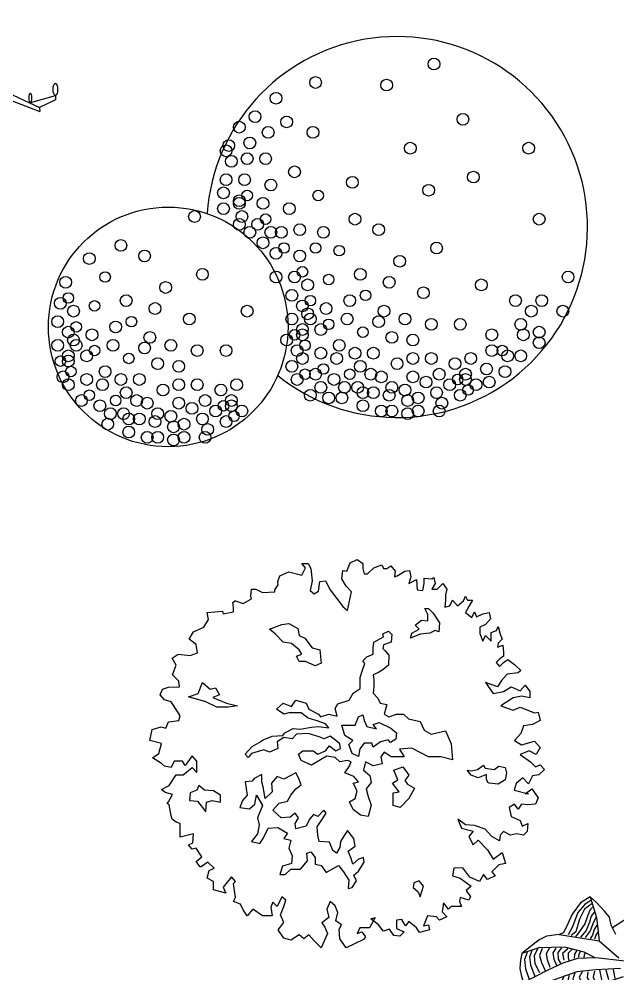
# Model space of a CAD drawing. Extents: x -42728 to 99010, y -18674 to 47645.
# Drawn here: x 39201 to 40779, y 1748 to 4264 of the extents above; entities that cross this region are included whole.
import ezdxf

# ---------------------------------------------------------------- set-up
doc = ezdxf.new("R2010")
doc.units = 0
doc.header["$LTSCALE"] = 100
doc.header["$MEASUREMENT"] = 0
doc.layers.get('0').update_dxf_attribs({"linetype": 'CONTINUOUS'})
for name, color, linetype in [('2', 3, 'CONTINUOUS'), ('HATCH', 9, 'CONTINUOUS'), ('PUB_TEXT', 7, 'CONTINUOUS')]:
    doc.layers.add(name, color=color, linetype=linetype)

# ---------------------------------------------------------------- blocks, each defined once
blk = doc.blocks.new('A$C6D8A7C7E')
at = {"layer": '2'}
for p, q in [((74.1, 175.3), (96.8, 201.9)), ((96.8, 201.9), (83.7, 177.6)), ((326.4, 175.2), (336.8, 195.1)), ((342.9, 191.6), (333.3, 170.8)), ((336.8, 195.1), (342.9, 191.6)), ((65.5, 141.8), (74.5, 188.4)), ((74.5, 188.4), (73.8, 162.1)), ((83.7, 177.6), (73.9, 166.1)), ((290, 154.1), (326.4, 175.2)), ((333.3, 170.8), (305.8, 152.7)), ((43.4, 149.5), (44.5, 157.2)), ((44.5, 157.2), (47.4, 149.9)), ((73.8, 162.1), (70.8, 139.4)), ((125.9, 146.9), (185.6, 163.1)), ((131.1, 139.1), (181.1, 153.4)), ((181.1, 153.4), (285.7, 145.6)), ((185.6, 163.1), (305.8, 152.7)), ((305.8, 152.7), (433.8, 93.6)), ((2.4, 146.2), (26.5, 150.8)), ((28.4, 146.2), (2.4, 146.2)), ((26.5, 150.8), (43.4, 149.5)), ((63.5, 137.1), (28.4, 146.2)), ((47.4, 149.9), (70.8, 139.4)), ((70.8, 139.4), (107.7, 135.2)), ((109.6, 113.1), (125.9, 146.9)), ((116.8, 104.7), (131.1, 139.1)), ((285.7, 145.6), (434.4, 88.4)), ((105.1, 108.6), (63.5, 137.1)), ((73.9, 136.5), (107.7, 135.2)), ((102.5, 121.5), (73.9, 136.5)), ((116.8, 104.7), (102.5, 121.5)), ((98.6, 104), (85.7, 85.9)), ((98.6, 104), (105.1, 108.6)), ((105.1, 96.9), (98.6, 104)), ((116.8, 94.3), (116.8, 104.7)), ((420.9, 99.6), (454.8, 109.5)), ((454.8, 103.4), (433.8, 93.6)), ((454.8, 109.5), (454.8, 103.4)), ((90.8, 66), (105.1, 96.9)), ((113, 66), (116.8, 94.3)), ((433.8, 93.6), (434.4, 88.4)), ((85.7, 85.9), (79.9, 66)), ((21.7, 10), (21.7, 0)), ((31.7, 10), (21.7, 10)), ((191.7, 10), (201.7, 10)), ((201.7, 10), (201.7, 0))]:
    blk.add_line(p, q, dxfattribs=at)
blk.add_lwpolyline([(31.7, 10), (191.7, 10), (215.7, 66), (7.7, 66)], close=True, dxfattribs=at)
for centre, major_axis, ratio in [((96.7, 204.3), (0.2, -2.41), 0.605752), ((337.6, 202.5), (-0.83, -7.38), 0.279174), ((71.3, 183.9), (1.9, -2.03), 0.513299), ((85.9, 177.4), (-0.93, 2.68), 0.547352), ((253.9, 168.2), (1.2, -11.1), 0.430147), ((312.9, 175.7), (-0.31, -8.55), 0.340104), ((340.6, 172.7), (-7.22, -1.92), 0.365045), ((44.2, 160.9), (-0.24, 3.72), 0.313236), ((139.6, 157.7), (-4.29, -8.24), 0.261171), ((210.3, 166.4), (-8.07, -4.71), 0.300671), ((26.4, 153.4), (0.1, -2.62), 0.476675), ((189.4, 146.9), (-6.28, 6.27), 0.444799), ((2, 148.2), (0.42, -2.02), 0.979278), ((89, 139.9), (-2.47, -2.25), 0.399123), ((107.6, 138.5), (0.1, -3.35), 0.373953), ((349.2, 136.8), (-6.42, -1.14), 0.328808), ((313.3, 131.2), (-1.02, 4.2), 0.533935), ((454.8, 117.5), (0.06, -7.99), 0.376901), ((421.9, 106.1), (0.04, -6.19), 0.253896)]:
    blk.add_ellipse(centre, major_axis=major_axis, ratio=ratio, dxfattribs=at)
at = {"layer": 'HATCH'}
blk.add_lwpolyline([(35, 15), (188.4, 15), (208.1, 61), (15.3, 61)], close=True, dxfattribs=at)
blk = doc.blocks.new('A$C7FAB36F7')
for centre, radius in [((1015.9, 1008.2), 15.5), ((703.9, 959.7), 15.5), ((891.1, 952.8), 15.5), ((599.9, 918.2), 15.5), ((544.5, 869.7), 15.5), ((502.9, 842), 15.5), ((627.7, 855.9), 15.5), ((1092.2, 862.8), 15.5), ((579.1, 828.2), 15.5), ((697, 828.2), 15.5), ((475.2, 793.5), 15.5), ((530.6, 800.5), 15.5), ((468.2, 779.7), 15.5), ((953.5, 786.6), 15.5), ((1265.5, 786.6), 15.5), ((482.1, 752), 15.5), ((523.7, 758.9), 15.5), ((572.2, 758.9), 15.5), ((648.5, 724.3), 15.5), ((468.2, 703.5), 15.5), ((516.8, 703.5), 15.5), ((586.1, 689.7), 15.5), ((801, 696.6), 15.5), ((1119.9, 710.4), 15.5), ((461.3, 668.9), 15.5), ((1002, 675.8), 15.5), ((502.9, 648.1), 15.5), ((502.9, 641.2), 15.5), ((523.7, 662), 13.9), ((565.3, 641.2), 15.5), ((710.9, 662), 13.9), ((315.7, 315.7), 315.7), ((461.3, 627.3), 15.5), ((634.6, 627.3), 15.5), ((385, 606.6), 15.5), ((509.8, 606.6), 15.5), ((572.2, 599.6), 13.9), ((807.9, 599.6), 15.5), ((1293.2, 599.6), 15.5), ((502.9, 585.8), 15.5), ((530.6, 565), 15.5), ((551.4, 585.8), 15.5), ((586.1, 565), 15.5), ((613.8, 565), 15.5), ((662.3, 571.9), 15.5), ((724.7, 565), 15.5), ((870.3, 571.9), 15.5), ((190.9, 530.4), 15.5), ((565.3, 537.3), 15.5), ((620.7, 523.5), 13.9), ((703.9, 523.5), 13.9), ((766.3, 516.5), 13.9), ((1022.8, 523.5), 15.5), ((107.7, 495.8), 15.5), ((253.3, 502.7), 15.5), ((599.9, 509.6), 15.5), ((662.3, 502.7), 15.5), ((925.8, 488.8), 15.5), ((149.3, 447.3), 13.9), ((405.8, 454.2), 15.5), ((599.9, 447.3), 15.5), ((648.5, 447.3), 15.5), ((669.3, 461.1), 13.9), ((738.6, 440.4), 13.9), ((821.8, 454.2), 15.5), ((1369.5, 447.3), 15.5), ((45.3, 433.4), 15.5), ((308.8, 419.6), 15.5), ((683.1, 426.5), 15.5), ((898, 433.4), 15.5), ((1140.7, 426.5), 15.5), ((52.3, 391.9), 13.9), ((641.5, 398.8), 15.5), ((835.7, 398.8), 13.9), ((988.2, 405.7), 15.5), ((31.5, 378), 15.5), ((121.6, 371.1), 13.9), ((204.8, 385), 15.5), ((281, 364.2), 15.5), ((669.3, 371.1), 15.5), ((690.1, 385), 13.9), ((731.7, 364.2), 15.5), ((794.1, 385), 15.5), ((1230.8, 385), 15.5), ((1300.1, 385), 15.5), ((66.1, 357.3), 15.5), ((523.7, 357.3), 15.5), ((683.1, 350.3), 15.5), ((884.2, 357.3), 15.5), ((1272.4, 357.3), 15.5), ((1355.6, 357.3), 15.5), ((24.5, 329.6), 15.5), ((73.1, 315.7), 13.9), ((177.1, 315.7), 15.5), ((218.7, 329.6), 13.9), ((371.2, 336.5), 15.5), ((641.5, 336.5), 15.5), ((690.1, 336.5), 15.5), ((738.6, 322.6), 13.9), ((787.1, 336.5), 15.5), ((870.3, 329.6), 15.5), ((939.6, 336.5), 15.5), ((1009, 322.6), 15.5), ((1085.2, 322.6), 15.5), ((1244.7, 322.6), 15.5), ((52.3, 301.9), 15.5), ((114.7, 294.9), 15.5), ((267.2, 288), 15.5), ((648.5, 294.9), 13.9), ((669.3, 308.8), 15.5), ((669.3, 294.9), 15.5), ((717.8, 308.8), 15.5), ((828.7, 301.9), 13.9), ((905, 288), 15.5), ((1168.4, 294.9), 15.5), ((1251.6, 294.9), 15.5), ((1293.2, 301.9), 15.5), ((24.5, 267.2), 15.5), ((66.1, 281.1), 15.5), ((73.1, 267.2), 15.5), ((170.1, 267.2), 15.5), ((322.6, 267.2), 15.5), ((627.7, 281.1), 15.5), ((676.2, 267.2), 13.9), ((766.3, 267.2), 15.5), ((960.4, 281.1), 15.5), ((1293.2, 274.2), 15.5), ((52.3, 239.5), 15.5), ((100.8, 239.5), 15.5), ((121.6, 253.4), 13.9), ((253.3, 260.3), 15.5), ((392, 253.4), 15.5), ((468.2, 253.4), 15.5), ((655.4, 253.4), 15.5), ((717.8, 246.5), 15.5), ((807.9, 246.5), 15.5), ((856.4, 246.5), 15.5), ((1168.4, 253.4), 15.5), ((1196.1, 253.4), 13.9), ((1210, 239.5), 15.5), ((1244.7, 239.5), 15.5), ((31.5, 225.7), 13.9), ((52.3, 225.7), 15.5), ((211.7, 232.6), 13.9), ((288, 218.8), 15.5), ((343.4, 211.8), 15.5), ((641.5, 211.8), 15.5), ((669.3, 232.6), 15.5), ((759.4, 232.6), 15.5), ((821.8, 211.8), 15.5), ((918.8, 218.8), 15.5), ((960.4, 232.6), 15.5), ((1009, 232.6), 15.5), ((1071.4, 218.8), 15.5), ((1113, 232.6), 15.5), ((59.2, 198), 13.9), ((149.3, 198), 15.5), ((676.2, 191.1), 13.9), ((703.9, 191.1), 15.5), ((724.7, 204.9), 13.9), ((794.1, 191.1), 13.9), ((849.5, 191.1), 15.5), ((1029.8, 191.1), 15.5), ((1099.1, 191.1), 15.5), ((1154.5, 204.9), 15.5), ((1203.1, 198), 15.5), ((38.4, 184.1), 15.5), ((52.3, 163.4), 15.5), ((100.8, 177.2), 15.5), ((142.4, 163.4), 15.5), ((190.9, 177.2), 15.5), ((239.5, 177.2), 15.5), ((343.4, 163.4), 15.5), ((392, 163.4), 15.5), ((496, 163.4), 15.5), ((655.4, 177.2), 15.5), ((752.5, 177.2), 15.5), ((877.2, 184.1), 15.5), ((960.4, 184.1), 15.5), ((995.1, 170.3), 15.5), ((1057.5, 163.4), 15.5), ((1078.3, 177.2), 13.9), ((1099.1, 177.2), 15.5), ((1126.8, 163.4), 15.5), ((1161.5, 170.3), 15.5), ((204.8, 142.6), 15.5), ((301.8, 149.5), 15.5), ((454.4, 149.5), 15.5), ((690.1, 135.7), 15.5), ((717.8, 156.4), 15.5), ((780.2, 156.4), 15.5), ((814.9, 156.4), 15.5), ((828.7, 142.6), 15.5), ((856.4, 142.6), 15.5), ((898, 135.7), 15.5), ((905, 156.4), 15.5), ((939.6, 149.5), 15.5), ((1022.8, 142.6), 15.5), ((1085.2, 135.7), 15.5), ((1106, 149.5), 13.9), ((86.9, 121.8), 15.5), ((107.7, 135.7), 13.9), ((177.1, 121.8), 13.9), ((232.5, 121.8), 15.5), ((260.2, 114.9), 15.5), ((343.4, 114.9), 15.5), ((412.8, 121.8), 15.5), ((482.1, 121.8), 15.5), ((738.6, 128.7), 15.5), ((773.3, 128.7), 15.5), ((946.6, 121.8), 15.5), ((974.3, 128.7), 15.5), ((1036.7, 114.9), 15.5), ((135.5, 108), 15.5), ((163.2, 87.2), 15.5), ((197.9, 87.2), 15.5), ((288, 87.2), 15.5), ((378.1, 101), 15.5), ((440.5, 94.1), 15.5), ((461.3, 108), 13.9), ((482.1, 108), 15.5), ((509.8, 94.1), 15.5), ((828.7, 108), 15.5), ((877.2, 94.1), 15.5), ((905, 94.1), 15.5), ((946.6, 87.2), 15.5), ((974.3, 94.1), 15.5), ((1029.8, 94.1), 15.5), ((211.7, 73.3), 15.5), ((239.5, 73.3), 15.5), ((281, 66.4), 15.5), ((322.6, 80.3), 15.5), ((405.8, 73.3), 15.5), ((468.2, 66.4), 15.5), ((489, 80.3), 13.9), ((156.3, 59.5), 15.5), ((211.7, 38.7), 15.5), ((329.6, 52.6), 15.5), ((357.3, 59.5), 15.5), ((419.7, 45.6), 15.5), ((260.2, 24.9), 15.5), ((288, 24.9), 15.5), ((329.6, 17.9), 15.5), ((357.3, 24.9), 15.5), ((412.8, 24.9), 15.5)]:
    blk.add_circle(centre, radius)
blk.add_arc((918.8, 578.9), 501.8, 231.1915, 175.9526)
blk = doc.blocks.new('A$C2FEE33E5')
at = {"linetype": 'ByBlock'}
for points in [[(976.1, 509.6), (1003, 489.6), (1016.2, 476.9), (1028.9, 482.2), (1039.9, 469.5), (1025.2, 455.3), (1008.8, 453.2), (997.8, 431.6), (983, 447.9), (965.1, 433.1), (959.8, 415.2), (997.8, 405.7), (988.8, 405.7), (1006.7, 418.9), (1023.1, 395.1), (1016.2, 378.8), (996.2, 376.7), (979.8, 378.8), (970.3, 365.6), (961.4, 378.8), (946.6, 369.3), (952.4, 346.1), (976.1, 335), (981.4, 320.2), (996.2, 327.6), (994.1, 306), (985.1, 296.5), (966.6, 300.2), (950.3, 296.5), (932.4, 306), (923.4, 296.5), (921.3, 282.2), (901.2, 292.8), (883.3, 312.8), (855.9, 322.3), (832.2, 323.9), (812.1, 338.7), (821.1, 315), (852.2, 307.6), (841.1, 292.8), (852.2, 271.2), (864.9, 283.8), (890.2, 258.5), (904.9, 233.2), (928.7, 251.1), (937.6, 222.1), (919.7, 218.4), (901.2, 199.9), (910.2, 189.4), (890.2, 179.9), (879.6, 193.1), (868.5, 174.6), (843.2, 185.7), (824.8, 211), (801, 209.4), (797.4, 189.4), (817.4, 183.6), (846.9, 162), (833.7, 150.9), (844.8, 134.5), (841.1, 125.6), (817.4, 132.9), (815.8, 121.9), (821.1, 109.2), (808.4, 109.2), (793.7, 109.2), (786.8, 101.8), (774.2, 118.2), (770.5, 94.4), (783.1, 81.8), (763.1, 72.8), (755.7, 81.8), (732, 83.9), (720.9, 58), (734.1, 60.1), (737.2, 47), (710.3, 40.1), (703, 52.8), (682.9, 69.1), (674, 58), (664.5, 74.4), (650.2, 72.8), (650.2, 50.6), (670.3, 41.7), (659.2, 30.6), (642.8, 32.7), (631.8, 49.1), (615.4, 43.8), (602.8, 60.1), (582.7, 76.5), (593.8, 80.2), (579, 52.8), (553.7, 52.8), (546.3, 38), (559, 41.7), (568, 29), (562.7, 21.6), (517.3, 0), (501, 23.7), (498.9, 49.1), (504.7, 60.1), (489.9, 70.7), (495.2, 92.9), (488.3, 110.8), (475.1, 121.9), (466.2, 101.8), (471.5, 80.2), (453.5, 65.4), (460.9, 54.3), (468.3, 38), (451.4, 0), (433.5, 17.9), (418.7, 34.3), (406.1, 23.7), (393.4, 34.3), (371.8, 20), (353.3, 25.3), (338.6, 47), (353.3, 67), (344.4, 87), (353.3, 109.2), (358.6, 125.6), (348.1, 134.5), (335.4, 109.2), (324.3, 120.3), (318.5, 107.1), (322.2, 83.9), (296.9, 83.9), (271.6, 101.8), (256.8, 83.9), (245.7, 100.2), (238.9, 114.5), (220.4, 121.9), (225.7, 132.9), (222.5, 156.7), (220.4, 169.3), (225.7, 174.6), (215.2, 187.3), (193, 159.9), (200.4, 143.5), (167.7, 153), (167.7, 174.6), (151.4, 183.6), (156.6, 203.6), (169.3, 209.4), (152.9, 225.8), (135, 213.1), (132.9, 213.1), (122.3, 227.4), (136.6, 240), (122.3, 262.2), (111.3, 260.1), (102.3, 271.2), (112.9, 276.4), (115, 300.2), (80.2, 291.2), (80.2, 309.2), (80.2, 327.6), (69.6, 331.3), (58.5, 338.7), (56.4, 347.7), (51.2, 376.7), (45.9, 380.4), (49.6, 384.1), (60.1, 404.1), (40.1, 409.4), (31.1, 416.8), (51.2, 427.9), (69.6, 455.3), (87.5, 455.3), (111.3, 475.3), (123.9, 462.1), (123.9, 491.7), (111.3, 505.9), (92.8, 480.6), (86, 491.7), (63.8, 491.7), (56.4, 475.3), (38.5, 478.5), (31.1, 485.9), (7.4, 500.7), (23.7, 511.7), (31.1, 538.6), (0, 546), (5.8, 575), (29.5, 582.4), (42.2, 578.7), (49.6, 595.1), (76.5, 598.8), (80.2, 611.5), (72.8, 622.5), (56.4, 647.9), (38.5, 653.7), (27.4, 666.3), (33.2, 681.1), (49.6, 686.4), (78.6, 687.9), (76.5, 702.7), (60.1, 719.1), (69.6, 744.4), (58.5, 762.9), (74.9, 773.9), (106, 770.2), (126, 777.1), (122.3, 799.3), (103.9, 813.5), (115, 832), (142.4, 844.6), (155, 864.7), (151.4, 883.1), (191.4, 886.8), (193, 879.5), (220.4, 884.7), (220.4, 895.8), (218.9, 910.1), (224.1, 913.7), (225.7, 913.7), (245.7, 906.9), (267.9, 919.6), (265.8, 926.4), (267.9, 944.9), (279, 944.9), (296.9, 935.9), (329.6, 937.5), (329.6, 943.3), (338.6, 956), (337, 964.9), (342.3, 979.7), (366, 990.2), (400.8, 981.3), (409.8, 1001.3), (400.8, 1012.4), (417.1, 1012.4), (424.5, 999.7), (428.2, 966.5), (422.4, 941.2), (433.5, 932.2), (444.6, 939.6), (448.2, 964.9), (462.5, 966.5), (475.1, 943.3), (508.4, 899.5), (521, 888.4), (531.6, 937.5), (517.3, 952.3), (506.3, 972.3), (508.4, 993.9), (518.9, 992.4)], [(518.9, 992.4), (527.9, 1014), (546.3, 1023), (561.1, 1012.4), (561.1, 999.7), (564.8, 985), (573.8, 985), (590.1, 1001.3), (611.7, 1008.7), (615.4, 999.7), (624.4, 999.7), (635.5, 1006.6), (646.5, 992.4), (644.4, 977.6), (651.8, 979.7), (671.8, 992.4), (684.5, 993.9), (688.2, 977.6), (682.9, 959.6), (703, 970.2), (704.5, 943.3), (719.3, 941.2), (723, 959.6), (723, 973.9), (743, 972.3), (748.3, 976), (752, 959.6), (743, 944.9), (757.3, 944.9), (772, 959.6), (783.1, 944.9), (779.4, 930.1), (779.4, 915.9), (777.3, 897.4), (790.5, 901.1), (797.4, 915.9), (810.5, 901.1), (826.9, 913.7), (832.2, 926.4), (837.4, 915.9), (850.1, 915.9), (841.1, 899.5), (832.2, 883.1), (848.5, 870), (855.9, 884.7), (861.2, 872.1), (877.5, 879.5), (893.9, 883.1), (897.6, 866.8), (884.9, 852), (870.1, 844.6), (870.1, 828.3), (877.5, 808.2), (884.9, 823), (899.7, 808.2), (899.7, 830.4), (913.9, 835.7), (917.6, 846.7), (923.4, 826.7), (928.7, 813.5), (917.6, 803), (916, 791.9), (930.2, 797.2), (932.4, 779.2), (932.4, 768.1), (921.3, 760.8), (912.3, 751.8), (921.3, 740.7), (932.4, 751.8), (943.4, 759.2), (961.4, 746.5), (977.7, 730.2), (970.3, 724.4), (941.3, 720.7), (926.6, 704.3), (916, 687.9), (884.9, 699), (904.9, 670), (932.4, 675.3), (952.4, 687.9), (976.1, 677.4), (988.8, 691.6), (1001.4, 675.3), (1001.4, 658.9), (979.8, 662.6), (957.7, 658.9), (925, 637.3), (957.7, 626.2), (976.1, 633.6), (1014.1, 618.8), (1023.1, 620.9), (1028.9, 598.8), (1008.8, 588.2), (985.1, 584.5), (977.7, 564.5), (961.4, 546), (979.8, 535), (1014.1, 544.5), (1028.9, 528.1), (1017.8, 509.6), (999.9, 518.6), (976.1, 509.6)]]:
    blk.add_lwpolyline(points, dxfattribs=at)
for points in [[(699.3, 850.3), (715.8, 863.3), (732.2, 861.4), (732.2, 877.9), (724.7, 894), (734, 894), (746.8, 881.3), (763.2, 855.8), (761.3, 832.3), (752, 835.7), (737.5, 828.6), (712, 826.7), (686.6, 815.9), (690.4, 828.6), (710.2, 839.4)], [(251.6, 510.2), (269.9, 530), (288.1, 540.9), (299, 548.3), (322.5, 557.3), (350.1, 559.2), (355.4, 566.6), (377.4, 577.5), (395.4, 575.6), (426.3, 581.2), (444.6, 583), (471.9, 579.3), (462.9, 590.2), (440.9, 597.6), (417.4, 604.7), (399.1, 619.3), (366.2, 619.3), (353.5, 615.6), (333.7, 628.3), (351.7, 644.7), (373.7, 635.7), (384.5, 652.2), (411.8, 644.7), (419.2, 628.3), (444.6, 615.6), (450.2, 608.5), (471.9, 615.6), (493.9, 610.3), (488.3, 630.2), (495.8, 642.9), (524.9, 652.2), (535.7, 670.5), (554, 683.2), (554, 712.3), (559.3, 728.7), (566.7, 748.6), (561.1, 756), (572, 766.9), (588.4, 774), (588.4, 790.4), (590.3, 805), (615.7, 819.6), (614.1, 827), (628.7, 834.1), (637.7, 825.2), (635.8, 805), (615.7, 797.9), (614.1, 788.6), (619.4, 783.3), (630.2, 770.6), (628.7, 744.9), (614.1, 732.2), (603, 725), (588.4, 719.4), (590.3, 706.7), (590.3, 688.4), (588.4, 670.5), (601.1, 657.4), (606.7, 644.7), (625, 641.3), (617.5, 615.6), (630.2, 608.5), (650.4, 615.6), (668.7, 615.6), (681.4, 602.9), (712.4, 595.8), (723.2, 573.7), (741.5, 562.9), (779.6, 571.9), (794.2, 537.5), (797.9, 495.3), (766.9, 502.8), (734, 502.8), (690.4, 526.3), (657.8, 522.9), (670.5, 502.8), (635.8, 502.8), (617.5, 515.5), (608.5, 502.8), (612.3, 484.5), (588.4, 479.2), (568.6, 490.1), (563, 468), (579.4, 453.5), (583.1, 435.5), (570.4, 419.1), (575.7, 398.9), (583.1, 375.4), (575.7, 346.2), (555.6, 349.6), (535.7, 364.2), (526.4, 384.3), (541, 393.3), (546.6, 413.5), (535.7, 433.6), (550.3, 437), (537.6, 451.6), (513.7, 460.9), (524.9, 477.3), (530.2, 490.1), (521.2, 493.8), (501, 490.1), (488.3, 500.9), (466.6, 504.6), (450.2, 495.3), (426.3, 480.8), (399.1, 493.8), (391.9, 510.2), (402.8, 519.2), (430.1, 519.2), (442.8, 510.2), (462.9, 519.2), (473.8, 531.9), (490.2, 519.2), (502.9, 524.8), (501, 537.5), (490.2, 546.5), (475.6, 557.3), (459.2, 550.2), (446.5, 555.5), (417.4, 564.8), (386.4, 562.9), (375.5, 550.2), (353.5, 553.9), (335.6, 542.7), (337.1, 524.8), (315.4, 515.5), (300.8, 521.1), (268, 511.8), (259, 500.9)], [(347.9, 852.1), (366.2, 854), (389.8, 841.3), (393.5, 823), (408.1, 815.9), (428.2, 790.4), (448, 784.9), (451.8, 750.1), (435.3, 743), (409.9, 753.9), (393.5, 753.9), (386.1, 768.4), (400.6, 774), (393.5, 784.9), (373.4, 801.3), (351.7, 805), (331.5, 826.7), (315.1, 839.4)], [(138.5, 699.3), (158.6, 681), (173.2, 684.7), (184, 666.4), (165.7, 659.3), (202.3, 644.7), (231.4, 637.3), (206, 633.6), (176.9, 633.6), (147.8, 648.1), (102.2, 660.9), (127.6, 670.2)], [(541, 586.5), (550, 608.2), (561.1, 613.7), (564.5, 599.2), (572, 582.7), (597.4, 577.2), (588.4, 588), (604.8, 593.6), (635.5, 579), (650.1, 566.3), (648.5, 549.9), (634, 540.9), (628.4, 548), (608.2, 542.7), (588.4, 528.2), (584.7, 539), (564.5, 539), (553.7, 524.5), (550, 504.3), (533.6, 511.8), (524.6, 535.3), (535.4, 546.2), (513.7, 558.9), (506.3, 586.5)], [(836, 468), (846.8, 466.2), (863.3, 469.6), (879.7, 480.8), (883.4, 473.3), (907, 469.6), (919.7, 478.9), (936.1, 475.2), (939.8, 460.6), (936.1, 442.3), (917.8, 431.5), (894.2, 433.3), (890.5, 435.2), (886.8, 444.2), (886.8, 456.9), (865.1, 447.9), (846.8, 455)], [(295.3, 456.9), (275.1, 446), (269.6, 438.9), (251.6, 437), (256.8, 402.3), (244.1, 387.8), (237, 369.5), (262.4, 366.1), (277, 378.8), (280.7, 402.3), (297.1, 375), (284.1, 342.2), (287.8, 323.9), (284.1, 300.3), (268, 280.2), (289.7, 274.9), (298.7, 287.6), (311.7, 314.9), (337.1, 316.8), (362.5, 302.2), (353.5, 287.6), (371.5, 283.9), (366.2, 262.2), (375.2, 242.1), (373.4, 221.9), (349.8, 214.8), (342.4, 192.8), (356.9, 192.8), (371.5, 207.3), (397.2, 207.3), (415.2, 229.3), (413.6, 249.5), (424.5, 252.9), (435.3, 238.3), (435.3, 220.4), (451.8, 216.6), (464.5, 198.3), (477.2, 205.8), (497.3, 216.6), (510, 200.2), (524.6, 178.2), (522.7, 156.5), (533.6, 158.4), (544.7, 176.6), (537.3, 191.2), (550, 202.1), (564.5, 225.6), (562.7, 238.3), (550, 233.1), (535.4, 220.4), (530.2, 234.9), (522.7, 254.8), (541, 267.5), (537.3, 287.6), (520.9, 309.3), (513.7, 298.5), (502.6, 280.2), (501, 264.1), (491.7, 249.5), (482.7, 256.6), (473.4, 278.6), (446.2, 280.2), (442.8, 296.6), (440.9, 318.6), (453.6, 336.9), (464.5, 354.9), (458.9, 362.3), (442.8, 345.9), (431.6, 351.5), (420.8, 338.5), (411.8, 320.5), (384.5, 313), (382.7, 327.6), (391.6, 342.2), (382.7, 354.9), (369.9, 344), (346.1, 342.2), (324.4, 362.3), (340.8, 380.6), (362.5, 385.9), (371.5, 402.3), (384.5, 418.8), (399.1, 429.6), (391.6, 447.9), (384.5, 460.6), (371.5, 453.5), (353.5, 444.2), (335.2, 451.6), (320.7, 433.3), (322.5, 411.3), (304.3, 393.3), (298.7, 424.3), (295.3, 437)], [(642.9, 468), (666.5, 477), (682.9, 455), (672.1, 440.5), (679.2, 431.5), (697.5, 420.6), (682.9, 393.3), (659.4, 369.5), (641.1, 375), (641.1, 407.9), (657.5, 411.3), (639.2, 433.3), (653.8, 442.3)], [(144.1, 415), (129.5, 427.7), (123.9, 415), (105.9, 407.9), (104.1, 387.8), (125.8, 385.9), (147.8, 358.6), (149.6, 384), (164.2, 387.8), (185.9, 384), (185.9, 402.3), (167.6, 413.2)], [(721.3, 162.1), (710.2, 176.6), (695.6, 171.1), (693.8, 158.4), (706.8, 147.5), (712, 134.5)]]:
    blk.add_lwpolyline(points, close=True, dxfattribs=at)
blk = doc.blocks.new('A$C66646935')
for p, q in [((336.6, 1188.1), (311.5, 1172.2)), ((336.6, 1188.1), (353.8, 1133.6)), ((352.5, 1174.2), (336.6, 1188.1)), ((311.5, 1172.2), (289.8, 1142.3)), ((322.6, 1168.5), (304.7, 1147)), ((341.3, 1170.3), (321.7, 1156)), ((339.5, 1179.2), (322.6, 1168.5)), ((343.2, 1161.3), (336, 1153.3)), ((374.6, 1150.8), (352.5, 1174.2)), ((289.8, 1142.3), (278.2, 1116.9)), ((304.7, 1147), (290.4, 1109.4)), ((321.7, 1156), (309.1, 1129.1)), ((329.8, 1137.1), (322.6, 1117.5)), ((336, 1153.3), (329.8, 1137.1)), ((339.5, 1137.1), (335.1, 1121.2)), ((347.6, 1147.9), (339.5, 1137.1)), ((352.9, 1134.6), (345.8, 1121.2)), ((353.8, 1133.6), (361.1, 1072.1)), ((388.2, 1135.2), (374.6, 1150.8)), ((392.2, 1113.9), (388.2, 1135.2)), ((458.8, 1145.9), (425.8, 1125.9)), ((484.6, 1150), (458.8, 1145.9)), ((529.5, 1152), (484.6, 1150)), ((527.9, 1144.2), (496.7, 1112.5)), ((523.8, 1140.8), (537.2, 1129.1)), ((549.4, 1130.8), (529.5, 1152)), ((278.2, 1116.9), (266.6, 1093.2)), ((290.4, 1109.4), (278.8, 1088)), ((309.1, 1129.1), (299.4, 1096)), ((322.6, 1117.5), (310.9, 1099.7)), ((335.1, 1121.2), (326.1, 1099.7)), ((345.8, 1121.2), (336.9, 1098.8)), ((354.7, 1114), (347.6, 1102.3)), ((404.8, 1088.9), (392.2, 1113.9)), ((425.8, 1125.9), (395.8, 1106.9)), ((496.7, 1112.5), (463.3, 1071.2)), ((499.6, 1114.8), (518.3, 1102.3)), ((507.6, 1122.8), (524.7, 1108.5)), ((514.8, 1130.9), (534.4, 1112.2)), ((524.7, 1108.5), (533.5, 1088.9)), ((534.4, 1112.2), (543.4, 1076.4)), ((537.2, 1129.1), (546.1, 1109.4)), ((546.1, 1109.4), (555, 1079.9)), ((566.7, 1086.6), (549.4, 1130.8)), ((604.6, 1107.7), (561.5, 1083.8)), ((646.1, 1111.9), (604.6, 1107.7)), ((697.2, 1112.3), (646.1, 1111.9)), ((713, 1108.5), (697.2, 1112.3)), ((701.6, 1059), (713, 1108.5)), ((221.8, 1085), (202.2, 1074.8)), ((254.9, 1089.2), (221.8, 1085)), ((266.6, 1093.2), (254.9, 1089.2)), ((254.9, 1089.2), (361.1, 1072.1)), ((299.4, 1096), (286.9, 1086.2)), ((310.9, 1099.7), (298.4, 1082.7)), ((326.1, 1099.7), (311.8, 1081.7)), ((336.9, 1098.8), (323.4, 1080.8)), ((343.2, 1087.1), (336.9, 1077.3)), ((347.6, 1102.3), (343.2, 1087.1)), ((352, 1087.1), (348.5, 1076.4)), ((359.3, 1097.9), (352, 1087.1)), ((477.2, 1086.2), (493.3, 1072.8)), ((484.4, 1096), (501.4, 1082.7)), ((492.4, 1106.9), (510.2, 1092.5)), ((501.4, 1082.7), (512.1, 1057.5)), ((510.2, 1092.5), (519.2, 1063)), ((518.3, 1102.3), (526.4, 1083.6)), ((526.4, 1083.6), (527.3, 1067.4)), ((561.5, 1083.8), (530.2, 1067.8)), ((533.5, 1088.9), (535.3, 1071.1)), ((667.7, 1074.5), (706.8, 1104.6)), ((687.3, 1086.4), (699.3, 1061.3)), ((699, 1096.6), (705.3, 1081)), ((202.2, 1074.8), (174.8, 1053.2)), ((361.1, 1072.1), (412.6, 1027.6)), ((463.3, 1071.2), (445.1, 1036.1)), ((464.7, 1071.1), (473.7, 1056.8)), ((471, 1079.9), (484.4, 1068.3)), ((473.7, 1056.8), (480.9, 1033.5)), ((484.4, 1068.3), (490.6, 1055.9)), ((493.3, 1072.8), (504, 1051.3)), ((530.2, 1067.8), (510.6, 1055.8)), ((603.3, 1052.6), (667.7, 1074.5)), ((612.8, 1056.6), (624.7, 1042.7)), ((630.8, 1060.7), (644.3, 1050.7)), ((654.3, 1068.8), (667.9, 1050.9)), ((671.6, 1076.8), (695.5, 1037.6)), ((691.7, 1021.9), (701.6, 1059)), ((157, 1039), (153.2, 1021.6)), ((201.8, 1054), (157, 1039)), ((174.8, 1053.2), (157, 1039)), ((170.6, 1041.6), (163.5, 1023.6)), ((184, 1048.7), (176.9, 1030.7)), ((198.3, 1051.3), (189.4, 1032.6)), ((189.4, 1032.6), (191.2, 1012.9)), ((269.8, 1055.9), (201.8, 1054)), ((210.8, 1052.2), (203.7, 1033.5)), ((203.7, 1033.5), (209, 1015.5)), ((229.7, 1054), (220.7, 1037.9)), ((220.7, 1037.9), (223.3, 1023.6)), ((246.6, 1053.1), (238.5, 1040.6)), ((238.5, 1040.6), (241.2, 1024.5)), ((261.8, 1054), (251.9, 1041.6)), ((251.9, 1041.6), (252.8, 1024.5)), ((277.9, 1051.3), (264.5, 1038.8)), ((264.5, 1038.8), (267.1, 1026.3)), ((320.8, 1042.5), (269.8, 1055.9)), ((288.6, 1049.6), (278.8, 1039.7)), ((278.8, 1039.7), (278.8, 1028.2)), ((295.7, 1037), (294.8, 1027.2)), ((301.2, 1046), (295.7, 1037)), ((307.4, 1037), (306.5, 1029.8)), ((310.9, 1043.2), (307.4, 1037)), ((320.8, 1034.4), (319.9, 1028.9)), ((348.5, 1028.9), (320.8, 1042.5)), ((323.4, 1040.6), (320.8, 1034.4)), ((449.5, 1041.6), (462, 1031.7)), ((455.8, 1055.9), (469.2, 1045.1)), ((462, 1031.7), (469.2, 1024.5)), ((469.2, 1045.1), (476.3, 1026.3)), ((510.6, 1055.8), (471, 1021.8)), ((490.6, 1055.9), (493.3, 1042.5)), ((517.1, 1024.4), (556.2, 1044.4)), ((546.2, 1036.5), (562, 1024.8)), ((556.2, 1044.4), (603.3, 1052.6)), ((569.7, 1042.3), (589.5, 1022.8)), ((591.6, 1048.6), (603.5, 1030.7)), ((624.7, 1042.7), (631, 1034.9)), ((631, 1034.9), (643, 999.6)), ((644.3, 1050.7), (654.5, 1039)), ((654.5, 1039), (658.6, 1017.7)), ((667.9, 1050.9), (675.9, 1037.5)), ((675.9, 1037.5), (680.1, 1003.8)), ((153.2, 1021.6), (151.7, 999.7)), ((163.5, 1023.6), (167, 998.6)), ((176.9, 1030.7), (179.5, 1009.3)), ((179.5, 1009.3), (191.2, 978.8)), ((191.2, 1012.9), (203.7, 988.7)), ((209, 1015.5), (218, 994.1)), ((223.3, 1023.6), (230.4, 1003)), ((226.4, 996.3), (265.5, 1014.6)), ((241.2, 1024.5), (248.4, 1008.4)), ((252.8, 1024.5), (259, 1013.9)), ((265.5, 1014.6), (304.8, 1026.7)), ((267.1, 1026.3), (268, 1021.8)), ((278.8, 1028.2), (280.5, 1021)), ((304.8, 1026.7), (351.9, 1028.8)), ((351.9, 1028.8), (428.4, 1019.8)), ((524.9, 1028.4), (540.7, 1014.5)), ((540.7, 1014.5), (548.7, 998.9)), ((562, 1024.8), (564.3, 1010.8)), ((564.3, 1010.8), (568.4, 991.2)), ((589.5, 1022.8), (593.6, 999.2)), ((603.5, 1030.7), (619.4, 1003.3)), ((658.6, 1017.7), (662.8, 986.3)), ((666.7, 986.3), (691.7, 1021.9)), ((151.7, 999.7), (155.8, 978.4)), ((161.5, 962.7), (226.4, 996.3)), ((167, 998.6), (176, 971.7)), ((301.9, 990.6), (242.2, 970)), ((296.6, 987.8), (291.3, 972.6)), ((352, 995.9), (301.9, 990.6)), ((315.5, 990.6), (308.3, 976.3)), ((330.5, 990.6), (328.9, 975.3)), ((348.5, 992.4), (344.8, 976.3)), ((417.3, 999.5), (352, 995.9)), ((361.9, 995.9), (368.1, 966.4)), ((378, 995.9), (385.2, 970.9)), ((397.6, 996.8), (402.2, 973.5)), ((501.7, 982.8), (530.9, 975.1)), ((550.4, 997.2), (581.9, 985.6)), ((595, 977.2), (553.9, 995.4)), ((581.9, 985.6), (621.3, 975.8)), ((593.6, 999.2), (593.7, 985.7)), ((619.4, 1003.3), (617.4, 978.1)), ((643, 999.6), (639.3, 976)), ((651.1, 974.4), (666.7, 986.3)), ((149.8, 956.4), (132.5, 940.6)), ((161.5, 962.7), (149.8, 956.4)), ((155.8, 978.4), (161.5, 962.7)), ((242.2, 970), (192.1, 948.6)), ((228.8, 962.9), (227.8, 943.1)), ((249.3, 969.1), (244, 953)), ((267.1, 976.3), (259, 958.3)), ((259, 958.3), (266.2, 943.1)), ((281.4, 980.7), (277, 964.5)), ((277, 964.5), (281.4, 951.1)), ((291.3, 972.6), (295.7, 958.3)), ((295.7, 958.3), (310.9, 937.7)), ((301.6, 930.1), (368.2, 960.4)), ((308.3, 976.3), (314.6, 961.9)), ((314.6, 961.9), (323.4, 950.2)), ((328.9, 975.3), (343.2, 954.8)), ((344.8, 976.3), (352.9, 959.2)), ((368.2, 960.4), (424.8, 978.2)), ((519.5, 927.9), (482.5, 977.2)), ((509.6, 977.2), (517.6, 961.6)), ((517.6, 961.6), (519.3, 947.5)), ((529.3, 973.4), (539, 949.9)), ((530.9, 975.1), (578.3, 951.9)), ((554.6, 959.6), (560.9, 943.9)), ((629.2, 958.9), (595, 977.2)), ((621.3, 975.8), (651.1, 974.4)), ((657, 936.8), (629.2, 958.9)), ((132.5, 940.6), (124.9, 909.1)), ((192.1, 948.6), (150.9, 919.9)), ((179.5, 938.7), (180.4, 913.5)), ((195.6, 948.6), (195.6, 921.6)), ((211.7, 953.9), (214.5, 929.7)), ((227.8, 943.1), (238.5, 927.1)), ((244, 953), (249.3, 935.9)), ((249.3, 935.9), (263.6, 907.3)), ((266.2, 943.1), (275.2, 919.9)), ((281.4, 951.1), (294, 928.8)), ((352.9, 913.5), (428.1, 946.7)), ((410.1, 935.9), (403.9, 911)), ((426.2, 945.8), (419.1, 924.4)), ((464.3, 953.3), (482.4, 937.7)), ((480.1, 937.7), (468.5, 911.8)), ((482.4, 937.7), (490.5, 896.2)), ((519.3, 947.5), (521.7, 931.8)), ((539.1, 935.9), (531.4, 914.5)), ((539, 949.9), (539.1, 935.9)), ((560.9, 943.9), (558.9, 912.5)), ((578.3, 951.9), (637.5, 920.9)), ((580.6, 946.3), (584.8, 912.7)), ((604.2, 934.7), (608.4, 903.3)), ((684.8, 900), (657, 936.8)), ((124.9, 909.1), (126.8, 875.4)), ((150.9, 919.9), (127.7, 899.2)), ((138.4, 906.4), (142, 882.3)), ((150.9, 919), (153.6, 890.4)), ((165.2, 927.1), (164.4, 900.2)), ((180.4, 913.5), (188.4, 900.2)), ((195.6, 921.6), (204.6, 907.3)), ((204.6, 907.3), (223.3, 881.4)), ((214.5, 929.7), (228.8, 908.2)), ((228.8, 908.2), (240.3, 895.7)), ((232.9, 884.6), (301.6, 930.1)), ((238.5, 927.1), (251.9, 899.2)), ((269.8, 847.5), (352.9, 913.5)), ((359.3, 914.5), (358.4, 883.3)), ((377.1, 921.6), (373.6, 884.2)), ((392.3, 929.7), (388.7, 901.1)), ((403.9, 911), (407.5, 901.1)), ((419.1, 924.4), (416.5, 908.2)), ((447.6, 860.5), (452.7, 923.4)), ((452.7, 923.4), (466.7, 925.8)), ((466.7, 925.8), (468.6, 898.3)), ((486.4, 918.1), (471, 886.5)), ((523.6, 904.3), (519.5, 927.9)), ((523.5, 922.3), (555.1, 899)), ((558.9, 912.5), (549.5, 902.8)), ((584.8, 912.7), (582.7, 885.1)), ((624, 927), (625.9, 889.4)), ((637.5, 920.9), (677.1, 879.7)), ((641.5, 909.2), (647.9, 885.6)), ((142, 882.3), (149.2, 861.8)), ((153.6, 890.4), (167.9, 864.4)), ((164.4, 900.2), (176, 879.6)), ((188.4, 900.2), (207.3, 872.5)), ((203.8, 870.4), (231.2, 882.4)), ((232.9, 884.6), (215.7, 860.4)), ((328, 890.4), (329.8, 860)), ((344.8, 903.8), (343.2, 866.2)), ((358.4, 883.3), (371.8, 851.9)), ((373.6, 884.2), (381.5, 868.9)), ((376.9, 856), (392.3, 885.9)), ((388.7, 901.1), (394.1, 889.5)), ((392.3, 885.9), (415.8, 903.5)), ((415.8, 903.5), (392.9, 818.5)), ((468.6, 898.3), (468.8, 872.4)), ((490.6, 884.4), (479.1, 850.6)), ((490.5, 896.2), (502.6, 860.9)), ((541.8, 873), (523.6, 904.3)), ((555.1, 899), (573.2, 877.2)), ((582.7, 885.1), (573.2, 878.9)), ((608.5, 889.3), (594.7, 867.3)), ((608.4, 903.3), (608.5, 889.3)), ((625.9, 889.4), (622.2, 865.8)), ((647.9, 885.6), (644.1, 869.9)), ((663.6, 885.8), (665.4, 866.1)), ((704.8, 860.3), (684.8, 900)), ((126.8, 875.4), (133.2, 846.2)), ((149.2, 861.8), (161.7, 841.2)), ((167.9, 864.4), (179.5, 851.9)), ((174.2, 846.5), (203.8, 870.4)), ((176, 879.6), (193, 863.5)), ((215.7, 860.4), (213.4, 854.7)), ((294, 865.3), (299.4, 835.8)), ((309.1, 877), (315.5, 854.6)), ((329.8, 860), (350.3, 813.4)), ((343.2, 866.2), (359.3, 831.4)), ((357.5, 822.2), (376.9, 856)), ((436, 832.9), (447.6, 860.5)), ((468.8, 872.4), (479.2, 841.1)), ((502.6, 860.9), (485, 821.5)), ((502.6, 860.9), (512.4, 833.5)), ((553.8, 851.2), (541.8, 873)), ((573.2, 877.2), (602.7, 849.9)), ((622.2, 865.8), (610.5, 850)), ((644.1, 869.9), (626.5, 824.3)), ((665.4, 866.1), (660, 842.5)), ((677.1, 879.7), (697.2, 823.1)), ((679.5, 860.1), (677.5, 830.8)), ((708.9, 840.6), (704.8, 860.3)), ((133.2, 846.2), (138.9, 834.5)), ((138.9, 834.5), (149, 834.6)), ((149, 834.6), (174.2, 846.5)), ((213.4, 854.7), (208, 836.7)), ((208, 836.7), (216.1, 807.6)), ((253.7, 823.3), (269.8, 847.5)), ((267.1, 840.3), (272.6, 809.9)), ((280.5, 854.6), (283.2, 825.1)), ((299.4, 835.8), (317.2, 793.8)), ((315.5, 854.6), (335.1, 797.4)), ((434, 801.4), (436, 832.9)), ((479.2, 841.1), (481.1, 815.3)), ((508.5, 831.2), (493.1, 790.1)), ((512.4, 833.5), (530.7, 792.1)), ((569.9, 804.2), (553.8, 851.2)), ((602.7, 849.9), (626.5, 820.3)), ((660, 842.5), (646.2, 814.9)), ((677.5, 830.8), (665.9, 807.2)), ((693.4, 813), (708.9, 840.6)), ((216.1, 807.6), (224.1, 781.8)), ((236.3, 734.7), (253.7, 823.3)), ((254.6, 826), (263.6, 800.9)), ((272.6, 809.9), (286, 778.5)), ((283.2, 825.1), (299.4, 789.3)), ((345.8, 800.7), (357.5, 822.2)), ((392.9, 818.5), (373.8, 749.8)), ((481.1, 815.3), (489.1, 795.7)), ((520.5, 806), (503.4, 764.3)), ((626.5, 820.3), (656.3, 808.8)), ((656.3, 808.8), (673.8, 803.3)), ((673.8, 803.3), (693.4, 813)), ((224.1, 781.8), (232.3, 746.5)), ((251.1, 801.8), (257.4, 776.9)), ((263.6, 800.9), (271.7, 771.4)), ((287.1, 778.4), (302.7, 790.3)), ((302.7, 790.3), (322.3, 794.4)), ((322.3, 794.4), (345.8, 800.7)), ((426.4, 763.7), (434, 801.4)), ((489.1, 795.7), (495.4, 772.1)), ((530.8, 780.3), (517, 743.1)), ((530.7, 792.1), (544.4, 764.6)), ((574, 776.7), (569.9, 804.2)), ((245.6, 777.6), (251.9, 755.4)), ((251.9, 752.8), (271.4, 770.4)), ((257.4, 776.9), (261.8, 766.1)), ((271.4, 770.4), (287.1, 778.4)), ((417.2, 720.4), (426.4, 763.7)), ((495.4, 772.1), (515.3, 743.1)), ((544.4, 756.8), (529, 719.6)), ((544.4, 764.6), (553.9, 698.2)), ((572, 753.1), (574, 776.7)), ((232.3, 746.5), (236.3, 734.7)), ((236.3, 734.7), (251.9, 752.8)), ((373.8, 749.8), (360.1, 698.6)), ((515.3, 743.1), (525, 721.3)), ((572.2, 721.6), (572, 753.1)), ((403.6, 663.6), (417.2, 720.4)), ((525, 721.3), (547.1, 700.1)), ((560.6, 696.3), (572.2, 721.6)), ((360.1, 698.6), (347, 651.3)), ((547.1, 700.1), (560.6, 696.3)), ((386.6, 612.3), (403.6, 663.6)), ((347, 651.3), (335.5, 615.9)), ((335.5, 615.9), (320.2, 566.3)), ((371.3, 565.1), (386.6, 612.3)), ((320.2, 566.3), (306.4, 525.2)), ((352, 521.7), (371.3, 565.1)), ((306.4, 525.2), (277.8, 448.1)), ((338.2, 480), (352, 521.7)), ((326.7, 452.4), (338.2, 480)), ((277.8, 448.1), (233.1, 357.3)), ((315.3, 401.2), (326.7, 452.4)), ((295.8, 373.5), (315.3, 401.2)), ((233.1, 357.3), (173.2, 252.9)), ((276.5, 328.4), (295.8, 373.5)), ((259.5, 286.8), (276.5, 328.4)), ((241.8, 243.4), (259.5, 286.8)), ((173.2, 252.9), (103.4, 140.1)), ((222.5, 202.2), (241.8, 243.4)), ((191.4, 156.5), (222.5, 202.2)), ((160.4, 97.3), (191.4, 156.5)), ((103.4, 140.1), (45, 63.2)), ((135.4, 61.7), (160.4, 97.3)), ((45, 63.2), (0, 0)), ((94.3, 0.7), (135.4, 61.7))]:
    blk.add_line(p, q)

msp = doc.modelspace()

# ---------------------------------------------------------------- block references
for name, p in [('A$C7FAB36F7', (39278.01257, 3136.9972)), ('A$C2FEE33E5', (39545.19979, 1816.94065)), ('A$C66646935', (40368.65098, 762.82275))]:
    msp.add_blockref(name, p)
at = {"layer": 'PUB_TEXT', "color": 3, "xscale": 2, "yscale": 2, "zscale": 2}
msp.add_blockref('A$C6D8A7C7E', (38386.64005, 3843.76977), dxfattribs=at)

doc.saveas('drawing.dxf')
